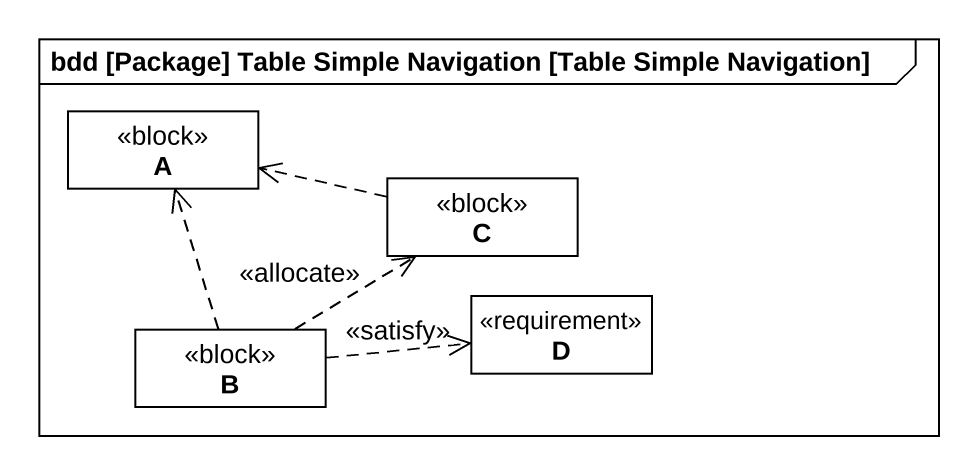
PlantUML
@startuml
mainframe bdd [Package] Table Simple Navigation [Table Simple Navigation]
hide circle
hide empty members
class A <<block>>
class C <<block>>
class D <<requirement>>
class B <<block>>
C .left.> A
B .up.> A
B .up.> C : <<allocate>>
B .right.> D : <<satisfy>>
@enduml
